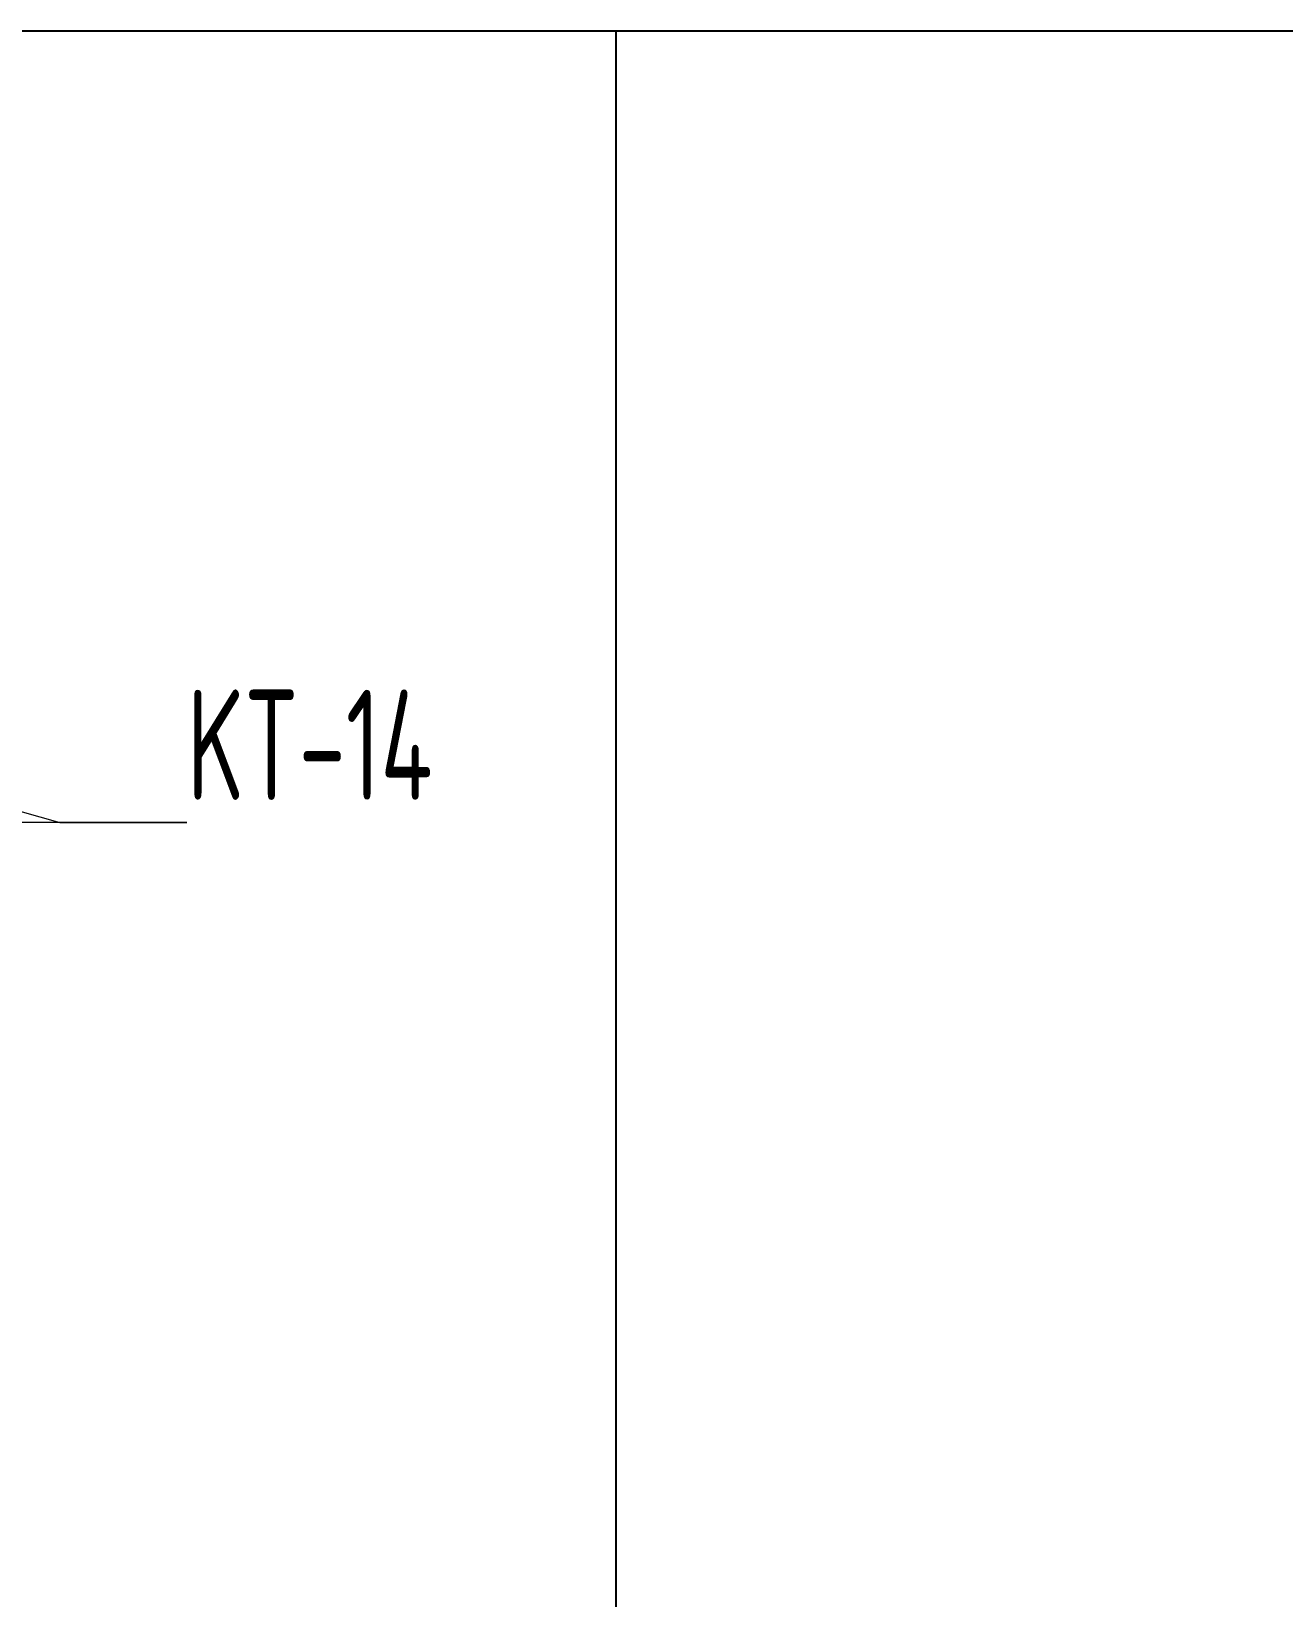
# Model space of a CAD drawing. Header units: millimetres. Extents: x -46397 to 283259, y -8690 to 23983.
# Drawn here: x 231464.9 to 231720.7, y -16 to 304 of the extents above; entities that cross this region are included whole.
import ezdxf
from ezdxf import colors
from ezdxf.entities.mleader import LeaderData, LeaderLine
from ezdxf.math import Vec2, Vec3

# ---------------------------------------------------------------- set-up
doc = ezdxf.new("R2010")
doc.units = ezdxf.units.MM
doc.layers.add('Dtext', color=255, linetype='Continuous', lineweight=20)
doc.layers.add('Long_AM_Visible', color=30, linetype='Continuous', lineweight=25)
doc.styles.add('Chu va so', font='arial.ttf')
doc.styles.add('Long_Text', font='isocp.shx', dxfattribs={"width": 0.7})
doc.styles.add('TCVN', font='arial.ttf')

# ---------------------------------------------------------------- blocks, each defined once
blk = doc.blocks.new('_Dot')
at = {"color": 0, "linetype": 'ByBlock', "lineweight": -2}
blk.add_line((-0.5, 0), (-1, 0), dxfattribs=at)
at = {"color": 0, "linetype": 'ByBlock', "const_width": 0.5}
blk.add_lwpolyline([(-0.25, 0, 1), (0.25, 0, 1)], format="xyb", close=True, dxfattribs=at)
blk = doc.blocks.new('*U2442')
at = {"lineweight": 25}
for points in [[(0, 0), (4432.724382587316, 0), (4432.724382587316, 2903.666146085067), (0, 2903.666146085067)], [(0, 0), (3351.572109026654, 0), (3351.572109026654, 2903.666146085067), (0, 2903.666146085067)]]:
    blk.add_lwpolyline(points, close=True, dxfattribs=at)
at = {"layer": 'Dtext', "ltscale": 0.1}
for tag, p, height, style in [('REV_3', (3380.12844770638, 1090.622264777178), 19.30623885971662, 'TCVN'), ('FOR_APPROVAL3', (3573.212080787174, 1089.263443495572, -0.1746533374533704), 23.16748663165994, 'TCVN'), ('FOR_APPROVAL2', (3573.212080787174, 1017.186625258192, -0.1746533374533704), 23.16748663165994, 'TCVN'), ('REV_2', (3380.12844770638, 1018.545446540065), 19.30623885971662, 'TCVN'), ('REV_1', (3380.128447601953, 946.4686283026917), 19.30623885971662, 'TCVN'), ('FOR_APPROVAL1', (3573.212080787174, 945.1098101538895, -0.1671462427642116), 23.16748663165994, 'TCVN'), ('NGUOI_VE', (3778.914618889309, 873.361885690782, -0.1622641620702125), 23.16748663165994, 'TCVN'), ('NGUOI_KIEM_2', (3983.643490429776, 873.361885690782, -0.1885785173691859), 23.16748663165994, 'TCVN'), ('NGUOI_DUYET', (4230.942597793253, 873.361885690782, -0.1885785173691859), 23.16748663165994, 'TCVN'), ('REV_0', (3380.12844770638, 874.3918100655796), 19.30623885971662, 'TCVN'), ('1.1_A4', (4243.346496294776, 43.96851870058104, -0.1793452710568806), 23.16748663165994, 'Chu va so'), ('A4_A4', (4320.440173649527, 43.96851870058104, -0.1793452710568806), 23.16748663165994, 'Chu va so'), ('REV.', (4383.923659409328, 43.96851870058104, -0.1793452710568806), 23.16748663165994, 'Chu va so')]:
    blk.add_attdef(tag, p, '', height=height, dxfattribs=dict(at, style=style))
for tag, p, height, style, width in [('NGAY_REV03', (3429.0584443126, 1089.263447672645, -0.1746533374533704), 20.07848841410529, 'TCVN', 0.95), ('NGAY_REV02', (3429.0584443126, 1017.18662943554, -0.1746533374533704), 20.07848841410529, 'TCVN', 0.95), ('NGAY_REV01', (3429.0584443126, 945.1098111981597, -0.1746533374533704), 20.07848841410529, 'TCVN', 0.95), ('NGAY_REV0', (3429.0584443126, 873.032992960787, -0.1896675274842777), 20.07848841410529, 'TCVN', 0.95), ('DWD.NO', (3427.263726569301, 18.79605691932154, -0.1793452710568806), 30.8899821755466, 'Chu va so', 0.85)]:
    blk.add_attdef(tag, p, '', height=height, dxfattribs=dict(at, style=style, width=width))
at = {"layer": 'Dtext', "lineweight": 25, "ltscale": 0.1, "style": 'Chu va so'}
for tag, p, height in [('PROJECT_CODE', (3650.523402360239, 362.9578700459714), 46.33497326331988), ('TITLE1', (3449.856838089366, 276.8009411531096, -0.1793452710569458), 30.8899821755466), ('TITLE2', (3449.856838089366, 204.1599686072289, -0.1793452710569458), 30.8899821755466), ('TITLE3', (3449.856838089366, 132.0831503701159, -0.1793452710569458), 30.8899821755466)]:
    blk.add_attdef(tag, p, '', height=height, dxfattribs=at)

msp = doc.modelspace()

# ---------------------------------------------------------------- leaders
at = {"layer": 'Long_AM_Visible'}
ml = msp.add_multileader_mtext('Standard', dxfattribs=at)
ml.set_content('KT-14', color=2, style='Long_Text')
ml.set_leader_properties(color=3, lineweight=9)
ml.set_arrow_properties(name='DOT')
ml.build(insert=Vec2(0, 0))
ml.multileader.update_dxf_attribs({"text_left_attachment_type": 5, "text_right_attachment_type": 5, "dogleg_length": 25.98228574788498, "arrow_head_size": 9})
ctx = ml.context
ctx.base_point, ctx.char_height, ctx.arrow_head_size, ctx.landing_gap_size, ctx.plane_origin = Vec3(231496.6769141847, 142.3658645818577, 0.03133811828704747), 22.5, 9, 0, Vec3(231530.1822417529, 56.72555120062316, 0.03133811828704747)
ctx.left_attachment, ctx.right_attachment = 5, 5
notes = []
notes.append((ctx, [(0, (1, 1, 0), (231470.6946284368, 142.3658645818577, 0.03133811828704747), (1, 0), 25.98228574788498, [(0, [(231424.3031936896, 155.5083533121215, 0.03133811828704747)], 0, [])])]))
ctx.mtext.insert, ctx.mtext.width, ctx.mtext.defined_height, ctx.mtext.flow_direction = Vec3(231496.6769141847, 169.4579518942701, 0.03133811828704747), 194.7324415470939, 74.6983268972981, 5
ml = msp.add_multileader_mtext('Standard', dxfattribs=at)
ml.set_content('KT-15', color=2, style='Long_Text')
ml.set_leader_properties(color=3, lineweight=9)
ml.set_arrow_properties(name='DOT')
ml.build(insert=Vec2(0, 0))
ml.multileader.update_dxf_attribs({"text_left_attachment_type": 5, "text_right_attachment_type": 5, "dogleg_length": 25.98228574788498, "arrow_head_size": 9})
ctx = ml.context
ctx.base_point, ctx.char_height, ctx.arrow_head_size, ctx.landing_gap_size, ctx.plane_origin = Vec3(231387.1350273614, 44.89738223889435, 0.03133811828704747), 22.5, 9, 0, Vec3(231420.6403549295, -40.74293114233296, 0.03133811828704747)
ctx.left_attachment, ctx.right_attachment = 5, 5
notes.append((ctx, [(0, (1, 1, 0), (231361.1527416135, 44.89738223889435, 0.03133811828704747), (1, 0), 25.98228574788498, [(0, [(231341.172894121, 75.2194301755735, 0.03133811828704747)], 0, [])])]))
ctx.mtext.insert, ctx.mtext.width, ctx.mtext.defined_height, ctx.mtext.flow_direction = Vec3(231387.1350273614, 71.98946955131396, 0.03133811828704747), 194.7324415470939, 74.6983268972981, 5
for ctx, leaders in notes:
    for number, flags, end, landing, length, lines in leaders:
        leader = LeaderData()
        leader.index, (leader.has_last_leader_line, leader.has_dogleg_vector, leader.attachment_direction) = number, flags
        leader.last_leader_point, leader.dogleg_vector, leader.dogleg_length = Vec3(end), Vec3(landing), length
        for number, points, colour, breaks in lines:
            line = LeaderLine()
            line.index, line.vertices, line.color, line.breaks = number, Vec3.list(points), colors.encode_raw_color(colour), breaks
            leader.lines.append(line)
        ctx.leaders.append(leader)

# ---------------------------------------------------------------- next in the draw order: block references
at = {"xscale": 0.9084576280678549, "yscale": 0.9084576280678549, "zscale": 0.9084576280678549}
msp.add_blockref('*U2442', (228539.6128609447, -2333.858980514324, -0.24744825141473), dxfattribs=at)

doc.saveas('drawing.dxf')
